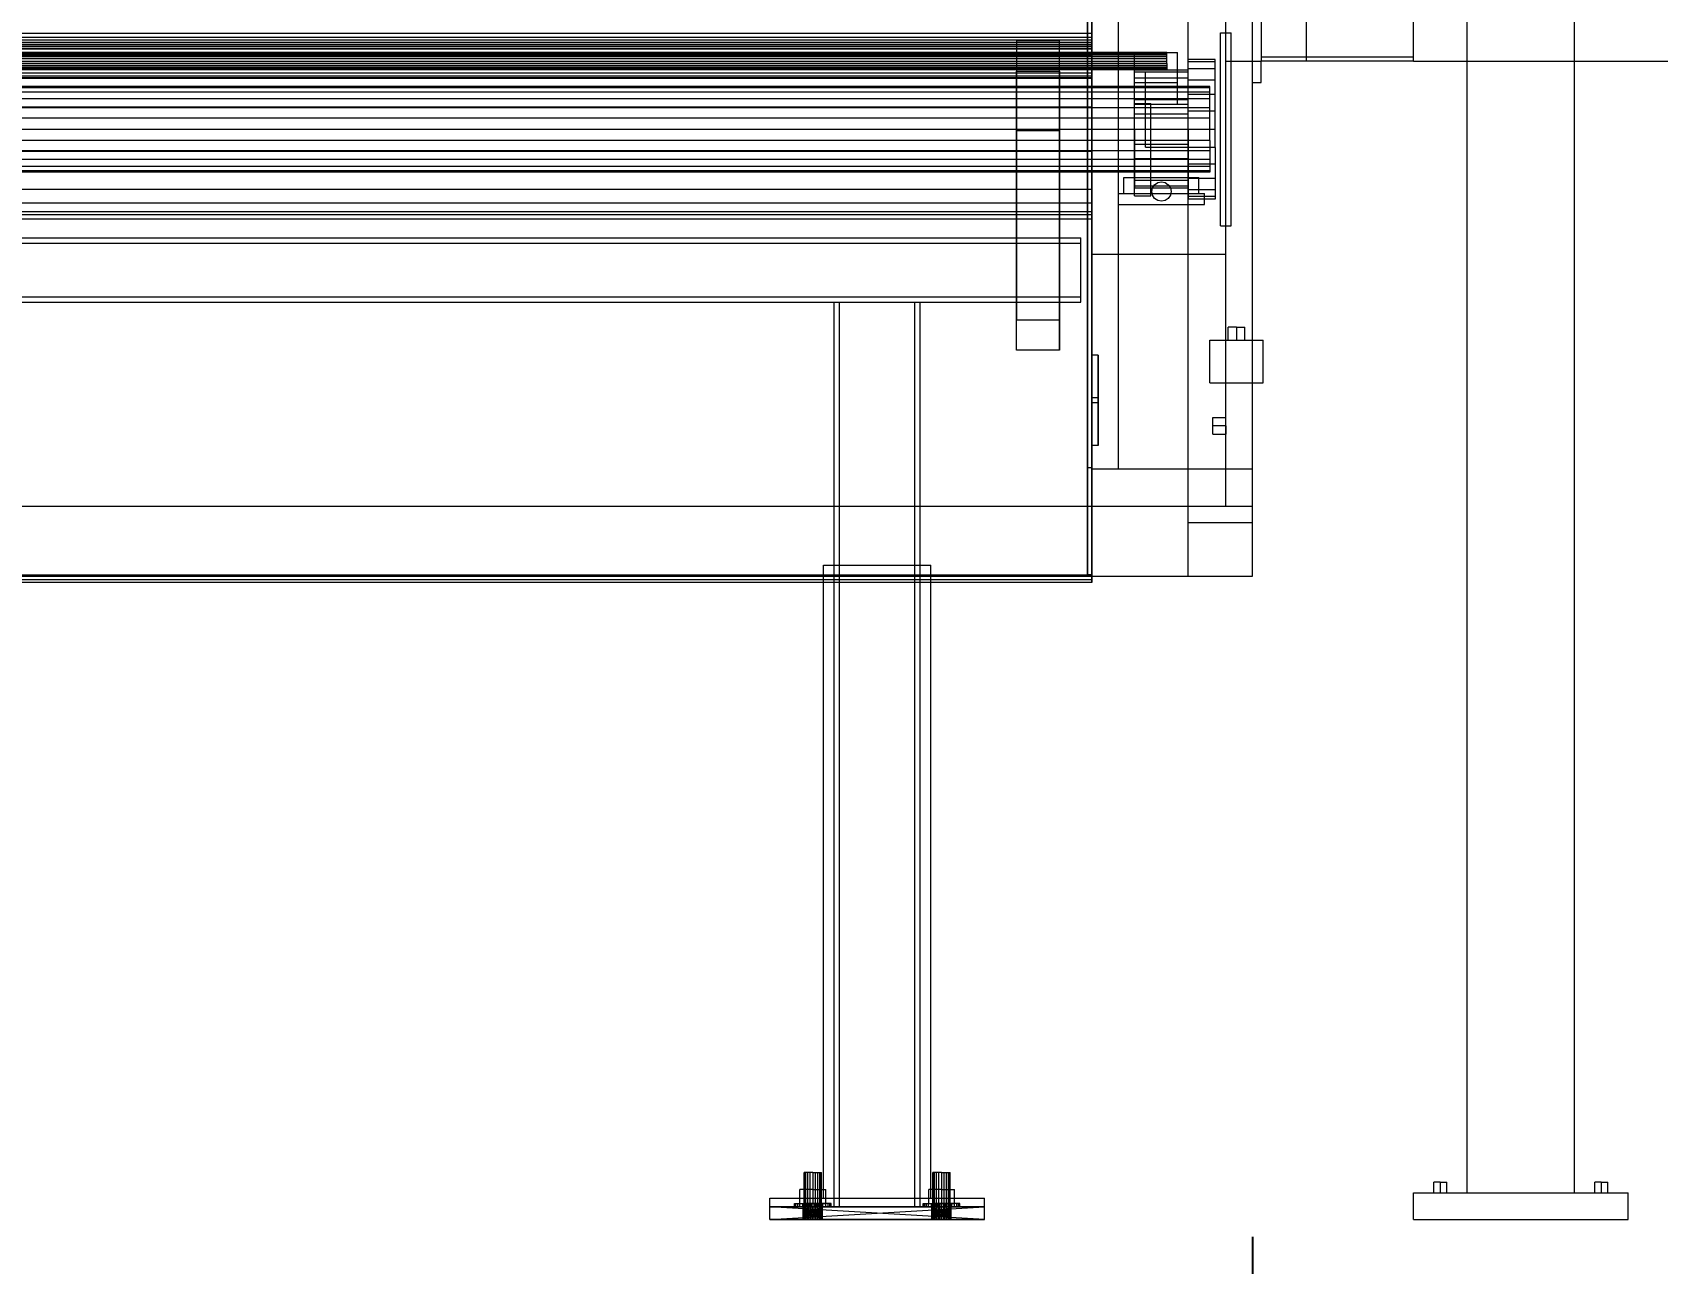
# Model space of a CAD drawing. Header units: millimetres. Extents: x -191664 to 191490, y -197311 to 10263.
# Drawn here: x 2762 to 4278, y -141591 to -140443 of the extents above; entities that cross this region are included whole.
import ezdxf

# ---------------------------------------------------------------- set-up
doc = ezdxf.new("R2010")
doc.units = ezdxf.units.MM
for name, color, linetype, lineweight in [('COTAS_O', 1, 'Continuous', 0), ('DET_secador_frontal', 7, 'Continuous', 0), ('R15_COTAS_TRANSPORTE_P', 1, 'Continuous', 0)]:
    doc.layers.add(name, color=color, linetype=linetype, lineweight=lineweight)
doc.dimstyles.new('PLANTA_20', dxfattribs={"dimtxt": 50, "dimasz": 30, "dimexe": 30, "dimexo": 16, "dimgap": 20, "dimtad": 1, "dimtih": 1, "dimtoh": 1, "dimdec": 1, "dimzin": 0, "dimdsep": 46, "dimcen": 0.09, "dimadec": 0, "dimazin": 0, "dimtfac": 1, "dimtdec": 4, "dimtofl": 0, "dimtmove": 0, "dimatfit": 3, "dimfxl": 1, "dimtolj": 1, "dimtzin": 0, "dimarcsym": 0})

# ---------------------------------------------------------------- blocks, each defined once
blk = doc.blocks.new('*D95')
at = {"layer": 'COTAS_O', "color": 0, "lineweight": -2, "transparency": 16777216}
for p, q in [((1100, -141566), (1100, -142080)), ((3900, -141566), (3900, -142080)), ((1130, -142050), (3870, -142050))]:
    blk.add_line(p, q, dxfattribs=at)
at = {"layer": 'COTAS_O', "color": 0, "transparency": 16777216}
for points in [[(1130, -142045), (1130, -142055), (1100, -142050)], [(3870, -142045), (3870, -142055), (3900, -142050)]]:
    blk.add_solid(points, dxfattribs=at)
at = {"layer": 'Defpoints', "color": 0, "transparency": 16777216}
for p in [(1100, -141550), (3900, -141550), (3900, -142050)]:
    blk.add_point(p, dxfattribs=at)
blk = doc.blocks.new('*D133')
at = {"layer": 'Defpoints', "color": 0, "transparency": 16777216}
for p in [(439.7, -194148), (217.9, -194406.1), (-500, -194490), (-500, -194490), (500, -194490)]:
    blk.add_point(p, dxfattribs=at)
at = {"layer": 'R15_COTAS_TRANSPORTE_P', "color": 0, "lineweight": -2, "transparency": 16777216}
blk.add_arc((-500, -194490), 722.8, 2.3783, 17.6217, dxfattribs=at)
at = {"layer": 'R15_COTAS_TRANSPORTE_P', "color": 0, "transparency": 16777216}
for points in [[(184.1, -194272.8), (193.6, -194269.6), (179.2, -194242.8)], [(227.1, -194459.9), (217.2, -194460.1), (222.8, -194490)]]:
    blk.add_solid(points, dxfattribs=at)

msp = doc.modelspace()

# ---------------------------------------------------------------- linework, layer by layer
at = {"layer": 'DET_secador_frontal', "color": 253, "true_color": 0xa6b3ba}
for p, q in [((4100, -141525), (4100, -138560)), ((4200, -141525), (4200, -138560)), ((3900, -140470), (3900, -140200)), ((3900, -140470), (3908, -140470)), ((3900, -140490), (3900, -140470)), ((3908, -140490), (3908, -140470)), ((3900, -140490), (3908, -140490)), ((4050, -141525), (4250, -141525)), ((4050, -141550), (4050, -141525)), ((4100, -141525), (4200, -141525)), ((4250, -141550), (4250, -141525)), ((4050, -141550), (4250, -141550))]:
    msp.add_line(p, q, dxfattribs=at)
at = {"layer": 'DET_secador_frontal', "color": 254, "true_color": 0xd8e0dc}
for p, q in [((3875, -140885), (3875, -138615)), ((3900, -140885), (3900, -138615)), ((3875, -140885), (3900, -140885))]:
    msp.add_line(p, q, dxfattribs=at)
at = {"layer": 'DET_secador_frontal', "color": 251, "true_color": 0x536a64}
for p, q in [((3840, -140900), (3840, -138650)), ((3900, -140900), (3900, -138650)), ((3840, -140850), (3900, -140850)), ((3840, -140950), (3840, -140850)), ((3900, -140950), (3900, -140850)), ((3840, -140900), (3900, -140900)), ((3500, -140940), (3600, -140940)), ((3500, -141530), (3500, -140940)), ((3600, -141530), (3600, -140940)), ((3840, -140950), (3900, -140950)), ((3500, -141530), (3600, -141530))]:
    msp.add_line(p, q, dxfattribs=at)
at = {"layer": 'DET_secador_frontal', "color": 252, "true_color": 0x798e91}
for p, q in [((4050, -140470), (4050, -139870)), ((4050, -140470), (4750, -140470)), ((3450, -141530), (3650, -141530)), ((3450, -141550), (3450, -141530)), ((3650, -141550), (3650, -141530)), ((3450, -141550), (3650, -141550))]:
    msp.add_line(p, q, dxfattribs=at)
at = {"layer": 'DET_secador_frontal', "color": 253, "true_color": 0x8d9da5}
for p, q in [((3908, -140200), (3908, -140470)), ((3950, -140200), (3950, -140470)), ((3746, -140849), (3746, -140344)), ((3746, -140344), (3746, -140444)), ((3750, -140344), (3750, -140849)), ((3750, -140444), (3750, -140344)), ((3746, -140444), (3746, -140949)), ((3746, -140444), (3750, -140444)), ((3750, -140452.49), (1250, -140452.49)), ((1250, -140458.14), (3750, -140458.14)), ((3750, -140953.24), (3750, -140452.49)), ((3750, -140458.14), (3750, -140452.49)), ((3750, -140458.14), (3750, -140956.07)), ((3908, -140466), (3950, -140466)), ((3908, -140466), (3908, -140470)), ((3950, -140470), (3908, -140470)), ((3950, -140466), (4050, -140466)), ((3950, -140466), (3950, -140470)), ((4050, -140470), (3950, -140470)), ((4050, -140470), (4050, -140466)), ((3750, -140784), (3750, -140744)), ((3750, -140744), (3750, -140788.14)), ((3756, -140744), (3750, -140744)), ((3756, -140744), (3756, -140784)), ((3756, -140788.14), (3756, -140744)), ((3750, -140828.14), (3750, -140784)), ((3756, -140784), (3750, -140784)), ((3750, -140788.14), (3750, -140828.14)), ((3750, -140788.14), (3756, -140788.14)), ((3756, -140784), (3756, -140828.14)), ((3756, -140828.14), (3756, -140788.14)), ((3756, -140828.14), (3750, -140828.14)), ((3746, -140949), (3746, -140849)), ((3750, -140849), (3746, -140849)), ((3750, -140849), (3750, -140949)), ((1250, -140953.24), (3750, -140953.24)), ((3750, -140956.07), (1250, -140956.07)), ((3750, -140949), (3746, -140949)), ((3750, -140956.07), (3750, -140953.24))]:
    msp.add_line(p, q, dxfattribs=at)
at = {"layer": 'DET_secador_frontal', "color": 252, "true_color": 0x7d929c}
for p, q in [((3750, -140850), (3750, -140375)), ((3775, -140850), (3775, -140375)), ((3750, -140850), (3775, -140850))]:
    msp.add_line(p, q, dxfattribs=at)
at = {"layer": 'DET_secador_frontal', "color": 253, "true_color": 0xa8b3b5}
for p, q in [((1250, -140444), (3750, -140444)), ((3750, -140444), (3750, -140448)), ((3750, -140448), (1250, -140448))]:
    msp.add_line(p, q, dxfattribs=at)
at = {"layer": 'DET_secador_frontal', "color": 9, "true_color": 0xc6ccbd}
for p, q in [((3750, -140949), (3750, -140444)), ((3750, -140452.49), (3750, -140444)), ((1250, -140949), (3750, -140949)), ((3750, -140953.24), (3750, -140949))]:
    msp.add_line(p, q, dxfattribs=at)
at = {"layer": 'DET_secador_frontal', "color": 33, "true_color": 0xb7a252}
for p, q in [((3870, -140443.5), (3880, -140443.5)), ((3870, -140623.5), (3870, -140443.5)), ((3880, -140623.5), (3880, -140443.5)), ((3870, -140623.5), (3880, -140623.5))]:
    msp.add_line(p, q, dxfattribs=at)
at = {"layer": 'DET_secador_frontal', "color": 8, "true_color": 0x727f77}
for p, q in [((1250, -140450), (3750, -140450)), ((1250, -140454), (3750, -140454)), ((3750, -140454), (3750, -140450))]:
    msp.add_line(p, q, dxfattribs=at)
at = {"layer": 'DET_secador_frontal', "color": 253, "true_color": 0xa4b0b5}
for p, q in [((3750, -140454.55), (1250, -140454.55)), ((3750, -140456.14), (1250, -140456.14)), ((3750, -140456.71), (1250, -140456.71)), ((3750, -140458.69), (1250, -140458.69)), ((3750, -140456.71), (3750, -140454)), ((3750, -140454.55), (3750, -140454)), ((3750, -140456.14), (3750, -140454.55)), ((3750, -140458.69), (3750, -140456.14)), ((3750, -140464.65), (3750, -140456.71)), ((3750, -140462), (3750, -140458.69)), ((3820, -140462), (1180, -140462)), ((3820, -140462.27), (1180, -140462.27)), ((3820, -140463.07), (1180, -140463.07)), ((3820, -140464.34), (1180, -140464.34)), ((3820, -140466), (1180, -140466)), ((3820, -140467.93), (1180, -140467.93)), ((1180, -140470), (3820, -140470)), ((3820, -140472.07), (1180, -140472.07)), ((3820, -140474), (1180, -140474)), ((3750, -140462), (1250, -140462)), ((3750, -140464.65), (1250, -140464.65)), ((3750, -140465.86), (1250, -140465.86)), ((1250, -140470), (3750, -140470)), ((3750, -140474.14), (1250, -140474.14)), ((3750, -140465.86), (3750, -140462)), ((3750, -140477.29), (3750, -140464.65)), ((3750, -140470), (3750, -140465.86)), ((3750, -140474.14), (3750, -140470)), ((3750, -140474.14), (3750, -140478)), ((3820, -140462.27), (3820, -140462)), ((3820, -140463.07), (3820, -140462.27)), ((3820, -140464.34), (3820, -140463.07)), ((3820, -140466), (3820, -140464.34)), ((3820, -140467.93), (3820, -140466)), ((3820, -140470), (3820, -140467.93)), ((3820, -140472.07), (3820, -140470)), ((3820, -140472.07), (3820, -140474)), ((3820, -140474), (3820, -140475.66)), ((3820, -140475.66), (1180, -140475.66)), ((3820, -140476.93), (1180, -140476.93)), ((3820, -140477.73), (1180, -140477.73)), ((3820, -140478), (1180, -140478)), ((3750, -140477.29), (1250, -140477.29)), ((3750, -140478), (1250, -140478)), ((3750, -140481.31), (1250, -140481.31)), ((3750, -140483.86), (1250, -140483.86)), ((3750, -140485.45), (1250, -140485.45)), ((3750, -140486), (1250, -140486)), ((3750, -140493.75), (3750, -140477.29)), ((3750, -140478), (3750, -140481.31)), ((3750, -140481.31), (3750, -140483.86)), ((3750, -140483.86), (3750, -140485.45)), ((3750, -140485.45), (3750, -140486)), ((3790, -140480.37), (3790, -140478.5)), ((3840, -140478.5), (3790, -140478.5)), ((3790, -140485.87), (3790, -140480.37)), ((3840, -140480.37), (3790, -140480.37)), ((3790, -140494.61), (3790, -140485.87)), ((3840, -140485.87), (3790, -140485.87)), ((3820, -140475.66), (3820, -140476.93)), ((3820, -140476.93), (3820, -140477.73)), ((3820, -140477.73), (3820, -140478)), ((3840, -140480.37), (3840, -140478.5)), ((3840, -140485.87), (3840, -140480.37)), ((3840, -140494.61), (3840, -140485.87)), ((3860, -140493.5), (1140, -140493.5)), ((3860, -140494.86), (1140, -140494.86)), ((3860, -140498.86), (1140, -140498.86)), ((3860, -140505.22), (1140, -140505.22)), ((3750, -140493.75), (1250, -140493.75)), ((3750, -140512.92), (3750, -140493.75)), ((3790, -140506), (3790, -140494.61)), ((3840, -140494.61), (3790, -140494.61)), ((3840, -140506), (3840, -140494.61)), ((3860, -140494.86), (3860, -140493.5)), ((3860, -140498.86), (3860, -140494.86)), ((3860, -140505.22), (3860, -140498.86)), ((3860, -140513.5), (3860, -140505.22)), ((3860, -140513.5), (1140, -140513.5)), ((3750, -140512.92), (1250, -140512.92)), ((3750, -140533.5), (3750, -140512.92)), ((3790, -140519.26), (3790, -140506)), ((3840, -140506), (3790, -140506)), ((3790, -140533.5), (3790, -140519.26)), ((3840, -140519.26), (3790, -140519.26)), ((3840, -140519.26), (3840, -140506)), ((3840, -140533.5), (3840, -140519.26)), ((3860, -140523.15), (3860, -140513.5)), ((3860, -140523.15), (1140, -140523.15)), ((1140, -140533.5), (3860, -140533.5)), ((1250, -140533.5), (3750, -140533.5)), ((3750, -140554.08), (3750, -140533.5)), ((3790, -140533.5), (3790, -140547.74)), ((3790, -140533.5), (3840, -140533.5)), ((3840, -140547.74), (3840, -140533.5)), ((3860, -140533.5), (3860, -140523.15)), ((3860, -140543.85), (3860, -140533.5)), ((3860, -140543.85), (1140, -140543.85)), ((3790, -140547.74), (3790, -140561)), ((3840, -140547.74), (3790, -140547.74)), ((3840, -140547.74), (3840, -140561)), ((3860, -140543.85), (3860, -140553.5)), ((3860, -140553.5), (1140, -140553.5)), ((3860, -140561.78), (1140, -140561.78)), ((3750, -140554.08), (1250, -140554.08)), ((3750, -140554.08), (3750, -140573.25)), ((3790, -140561), (3790, -140572.39)), ((3840, -140561), (3790, -140561)), ((3840, -140561), (3840, -140572.39)), ((3860, -140553.5), (3860, -140561.78)), ((3860, -140561.78), (3860, -140568.14)), ((3860, -140568.14), (1140, -140568.14)), ((3860, -140572.14), (1140, -140572.14)), ((3860, -140573.5), (1140, -140573.5)), ((3750, -140573.25), (1250, -140573.25)), ((3750, -140573.25), (3750, -140589.71)), ((3790, -140572.39), (3790, -140581.13)), ((3840, -140572.39), (3790, -140572.39)), ((3790, -140581.13), (3790, -140586.63)), ((3840, -140581.13), (3790, -140581.13)), ((3840, -140572.39), (3840, -140581.13)), ((3840, -140581.13), (3840, -140586.63)), ((3860, -140568.14), (3860, -140572.14)), ((3860, -140572.14), (3860, -140573.5)), ((3750, -140589.71), (1250, -140589.71)), ((3750, -140589.71), (3750, -140602.35)), ((3790, -140586.63), (3790, -140588.5)), ((3840, -140586.63), (3790, -140586.63)), ((3840, -140588.5), (3790, -140588.5)), ((3840, -140586.63), (3840, -140588.5)), ((3750, -140602.35), (1250, -140602.35)), ((3750, -140610.29), (1250, -140610.29)), ((3750, -140602.35), (3750, -140610.29)), ((3750, -140610.29), (3750, -140613))]:
    msp.add_line(p, q, dxfattribs=at)
at = {"layer": 'DET_secador_frontal', "color": 147, "true_color": 0x536c78}
for p, q in [((3680, -140451.07), (3680, -140711.07)), ((3720, -140451.07), (3680, -140451.07)), ((3680, -140451.07), (3680, -140479.36)), ((3720, -140711.07), (3720, -140451.07)), ((3720, -140479.36), (3720, -140451.07)), ((3680, -140739.36), (3680, -140479.36)), ((3680, -140479.36), (3720, -140479.36)), ((3720, -140479.36), (3720, -140739.36)), ((1260, -140634.71), (3740, -140634.71)), ((1260, -140639.71), (3740, -140639.71)), ((3740, -140639.71), (3740, -140634.71)), ((3740, -140689.71), (3740, -140639.71)), ((1260, -140689.71), (3740, -140689.71)), ((1260, -140694.71), (3740, -140694.71)), ((3510, -140694.71), (3515, -140694.71)), ((3510, -141538), (3510, -140694.71)), ((3515, -141538), (3515, -140694.71)), ((3515, -140694.71), (3585, -140694.71)), ((3585, -140694.71), (3590, -140694.71)), ((3585, -141538), (3585, -140694.71)), ((3590, -141538), (3590, -140694.71)), ((3740, -140694.71), (3740, -140689.71)), ((3680, -140711.07), (3720, -140711.07)), ((3680, -140739.36), (3680, -140711.07)), ((3720, -140739.36), (3720, -140711.07)), ((3720, -140739.36), (3680, -140739.36)), ((3510, -141538), (3515, -141538)), ((3515, -141538), (3585, -141538)), ((3585, -141538), (3590, -141538))]:
    msp.add_line(p, q, dxfattribs=at)
at = {"layer": 'DET_secador_frontal', "color": 8, "true_color": 0x617680}
for p, q in [((3790, -140462), (3830, -140462)), ((3790, -140490), (3790, -140462)), ((3830, -140490), (3830, -140462)), ((3790, -140490), (3830, -140490)), ((3790, -140510), (3790, -140490)), ((3800, -140480), (3840, -140480)), ((3800, -140510), (3800, -140480)), ((3830, -140510), (3830, -140490)), ((3840, -140510), (3840, -140480)), ((3790, -140509.5), (3805, -140509.5)), ((3790, -140595.5), (3790, -140509.5)), ((3790, -140510), (3830, -140510)), ((3800, -140510), (3840, -140510)), ((3800, -140550), (3800, -140510)), ((3805, -140595.5), (3805, -140509.5)), ((3840, -140550), (3840, -140510)), ((3800, -140550), (3840, -140550)), ((3780, -140578.5), (3850, -140578.5)), ((3780, -140593.5), (3780, -140578.5)), ((3850, -140593.5), (3850, -140578.5)), ((3775, -140593.5), (3855, -140593.5)), ((3775, -140603.5), (3775, -140593.5)), ((3780, -140593.5), (3850, -140593.5)), ((3790, -140595.5), (3805, -140595.5)), ((3855, -140603.5), (3855, -140593.5)), ((3775, -140603.5), (3855, -140603.5))]:
    msp.add_line(p, q, dxfattribs=at)
at = {"layer": 'DET_secador_frontal', "color": 55, "true_color": 0xb2a258}
for p, q in [((3840, -140470.71), (3840, -140468.5)), ((3865, -140468.5), (3840, -140468.5)), ((3840, -140477.21), (3840, -140470.71)), ((3865, -140470.71), (3840, -140470.71)), ((3865, -140470.71), (3865, -140468.5)), ((3865, -140477.21), (3865, -140470.71)), ((3840, -140487.54), (3840, -140477.21)), ((3865, -140477.21), (3840, -140477.21)), ((3840, -140501), (3840, -140487.54)), ((3865, -140487.54), (3840, -140487.54)), ((3865, -140487.54), (3865, -140477.21)), ((3865, -140501), (3865, -140487.54)), ((3840, -140516.68), (3840, -140501)), ((3865, -140501), (3840, -140501)), ((3865, -140516.68), (3865, -140501)), ((3840, -140533.5), (3840, -140516.68)), ((3865, -140516.68), (3840, -140516.68)), ((3865, -140533.5), (3865, -140516.68)), ((3840, -140533.5), (3840, -140550.32)), ((3840, -140533.5), (3865, -140533.5)), ((3865, -140550.32), (3865, -140533.5)), ((3840, -140550.32), (3840, -140566)), ((3865, -140550.32), (3840, -140550.32)), ((3865, -140550.32), (3865, -140566)), ((3840, -140566), (3840, -140579.46)), ((3865, -140566), (3840, -140566)), ((3865, -140566), (3865, -140579.46)), ((3840, -140579.46), (3840, -140589.79)), ((3865, -140579.46), (3840, -140579.46)), ((3865, -140579.46), (3865, -140589.79)), ((3840, -140589.79), (3840, -140596.29)), ((3865, -140589.79), (3840, -140589.79)), ((3840, -140596.29), (3840, -140598.5)), ((3865, -140596.29), (3840, -140596.29)), ((3865, -140589.79), (3865, -140596.29)), ((3865, -140596.29), (3865, -140598.5)), ((3865, -140598.5), (3840, -140598.5))]:
    msp.add_line(p, q, dxfattribs=at)
at = {"layer": 'DET_secador_frontal', "color": 253, "true_color": 0x9fadb2}
for p, q in [((3875, -140470), (3900, -140470)), ((3875, -140885), (3875, -140470)), ((3900, -140885), (3900, -140470))]:
    msp.add_line(p, q, dxfattribs=at)
at = {"layer": 'DET_secador_frontal', "color": 8, "true_color": 0x6e8590}
for p, q in [((3680, -140634.71), (3680, -140534.71)), ((3680, -140534.71), (3720, -140534.71)), ((3720, -140634.71), (3720, -140534.71)), ((3680, -140634.71), (3720, -140634.71))]:
    msp.add_line(p, q, dxfattribs=at)
at = {"layer": 'DET_secador_frontal', "color": 9, "true_color": 0xb2bdc0}
for p, q in [((3806, -140591.5), (3806.69, -140588.06)), ((3806.69, -140594.94), (3806, -140591.5)), ((3806.69, -140588.06), (3808.64, -140585.14)), ((3808.64, -140597.86), (3806.69, -140594.94)), ((3808.64, -140585.14), (3811.56, -140583.19)), ((3811.56, -140583.19), (3815, -140582.5)), ((3815, -140582.5), (3818.44, -140583.19)), ((3818.44, -140583.19), (3821.36, -140585.14)), ((3821.36, -140585.14), (3823.31, -140588.06)), ((3823.31, -140594.94), (3821.36, -140597.86)), ((3823.31, -140588.06), (3824, -140591.5)), ((3824, -140591.5), (3823.31, -140594.94)), ((3811.56, -140599.81), (3808.64, -140597.86)), ((3815, -140600.5), (3811.56, -140599.81)), ((3818.44, -140599.81), (3815, -140600.5)), ((3821.36, -140597.86), (3818.44, -140599.81))]:
    msp.add_line(p, q, dxfattribs=at)
at = {"layer": 'DET_secador_frontal', "color": 251, "true_color": 0x66766c}
for p, q in [((1250, -140613), (3750, -140613)), ((1250, -140617), (3750, -140617)), ((3750, -140617), (3750, -140613))]:
    msp.add_line(p, q, dxfattribs=at)
at = {"layer": 'DET_secador_frontal', "color": 9, "true_color": 0xb8c6c1}
for p, q in [((3750, -140650), (3875, -140650)), ((3750, -140850), (3750, -140650)), ((3875, -140850), (3875, -140650)), ((3750, -140850), (3875, -140850)), ((1100, -140885), (3900, -140885)), ((1125, -140885), (3875, -140885)), ((3900, -140950), (3900, -140885)), ((1100, -140950), (3900, -140950))]:
    msp.add_line(p, q, dxfattribs=at)
at = {"layer": 'DET_secador_frontal', "color": 142, "true_color": 0x159eb4}
for p, q in [((3860, -140730), (3910, -140730)), ((3860, -140770), (3860, -140730)), ((3910, -140770), (3910, -140730)), ((3860, -140770), (3910, -140770))]:
    msp.add_line(p, q, dxfattribs=at)
at = {"layer": 'DET_secador_frontal', "color": 43, "true_color": 0xe7bf45}
for p, q in [((3885, -140718), (3877.21, -140718)), ((3877.21, -140730), (3877.21, -140718)), ((3877.21, -140730), (3885, -140730)), ((3885, -140718), (3892.79, -140718)), ((3885, -140718), (3885, -140730)), ((3885, -140730), (3892.79, -140730)), ((3892.79, -140730), (3892.79, -140718)), ((3863, -140810), (3863, -140802.21)), ((3863, -140802.21), (3875, -140802.21)), ((3875, -140810), (3875, -140802.21)), ((3863, -140817.79), (3863, -140810)), ((3875, -140810), (3863, -140810)), ((3863, -140817.79), (3875, -140817.79)), ((3875, -140810), (3875, -140817.79))]:
    msp.add_line(p, q, dxfattribs=at)
at = {"layer": 'DET_secador_frontal', "color": 9, "true_color": 0xaeb9be}
for p, q in [((3482.39, -141506), (3482, -141506)), ((3482, -141550), (3482, -141506)), ((3483.53, -141506), (3482.39, -141506)), ((3482.39, -141550), (3482.39, -141506)), ((3485.3, -141506), (3483.53, -141506)), ((3483.53, -141550), (3483.53, -141506)), ((3487.53, -141506), (3485.3, -141506)), ((3485.3, -141550), (3485.3, -141506)), ((3490, -141506), (3487.53, -141506)), ((3487.53, -141550), (3487.53, -141506)), ((3490, -141506), (3492.47, -141506)), ((3490, -141506), (3490, -141550)), ((3492.47, -141506), (3494.7, -141506)), ((3492.47, -141550), (3492.47, -141506)), ((3494.7, -141506), (3496.47, -141506)), ((3494.7, -141550), (3494.7, -141506)), ((3496.47, -141506), (3497.61, -141506)), ((3496.47, -141550), (3496.47, -141506)), ((3497.61, -141506), (3498, -141506)), ((3497.61, -141550), (3497.61, -141506)), ((3498, -141550), (3498, -141506)), ((3602.39, -141506), (3602, -141506)), ((3602, -141550), (3602, -141506)), ((3603.53, -141506), (3602.39, -141506)), ((3602.39, -141550), (3602.39, -141506)), ((3605.3, -141506), (3603.53, -141506)), ((3603.53, -141550), (3603.53, -141506)), ((3607.53, -141506), (3605.3, -141506)), ((3605.3, -141550), (3605.3, -141506)), ((3610, -141506), (3607.53, -141506)), ((3607.53, -141550), (3607.53, -141506)), ((3610, -141506), (3612.47, -141506)), ((3610, -141506), (3610, -141550)), ((3612.47, -141506), (3614.7, -141506)), ((3612.47, -141550), (3612.47, -141506)), ((3614.7, -141506), (3616.47, -141506)), ((3614.7, -141550), (3614.7, -141506)), ((3616.47, -141506), (3617.61, -141506)), ((3616.47, -141550), (3616.47, -141506)), ((3617.61, -141506), (3618, -141506)), ((3617.61, -141550), (3617.61, -141506)), ((3618, -141550), (3618, -141506)), ((3482.39, -141550), (3482, -141550)), ((3483.53, -141550), (3482.39, -141550)), ((3485.3, -141550), (3483.53, -141550)), ((3487.53, -141550), (3485.3, -141550)), ((3487.53, -141550), (3490, -141550)), ((3490, -141550), (3492.47, -141550)), ((3492.47, -141550), (3494.7, -141550)), ((3494.7, -141550), (3496.47, -141550)), ((3496.47, -141550), (3497.61, -141550)), ((3497.61, -141550), (3498, -141550)), ((3602.39, -141550), (3602, -141550)), ((3603.53, -141550), (3602.39, -141550)), ((3605.3, -141550), (3603.53, -141550)), ((3607.53, -141550), (3605.3, -141550)), ((3607.53, -141550), (3610, -141550)), ((3610, -141550), (3612.47, -141550)), ((3612.47, -141550), (3614.7, -141550)), ((3614.7, -141550), (3616.47, -141550)), ((3616.47, -141550), (3617.61, -141550)), ((3617.61, -141550), (3618, -141550))]:
    msp.add_line(p, q, dxfattribs=at)
at = {"layer": 'DET_secador_frontal', "color": 9, "true_color": 0xb9c3c7}
for p, q in [((4075, -141515), (4068.94, -141515)), ((4068.94, -141525), (4068.94, -141515)), ((4075, -141515), (4081.06, -141515)), ((4075, -141515), (4075, -141525)), ((4081.06, -141525), (4081.06, -141515)), ((4225, -141515), (4218.94, -141515)), ((4218.94, -141525), (4218.94, -141515)), ((4225, -141515), (4231.06, -141515)), ((4225, -141515), (4225, -141525)), ((4231.06, -141525), (4231.06, -141515)), ((4068.94, -141525), (4075, -141525)), ((4075, -141525), (4081.06, -141525)), ((4218.94, -141525), (4225, -141525)), ((4225, -141525), (4231.06, -141525))]:
    msp.add_line(p, q, dxfattribs=at)
at = {"layer": 'DET_secador_frontal', "color": 9, "true_color": 0xb6c0c4}
for p, q in [((3473, -141538), (3473, -141535)), ((3473, -141535), (3473.33, -141535)), ((3473, -141535), (3481.5, -141535)), ((3473.33, -141538), (3473.33, -141535)), ((3473.33, -141535), (3474.29, -141535)), ((3473.33, -141535), (3481.66, -141535)), ((3474.29, -141538), (3474.29, -141535)), ((3474.29, -141535), (3475.87, -141535)), ((3474.29, -141535), (3482.15, -141535)), ((3475.87, -141538), (3475.87, -141535)), ((3475.87, -141535), (3477.98, -141535)), ((3475.87, -141535), (3482.93, -141535)), ((3477.98, -141538), (3477.98, -141535)), ((3477.98, -141535), (3480.56, -141535)), ((3477.98, -141535), (3483.99, -141535)), ((3490, -141522), (3478.01, -141522)), ((3478.01, -141535), (3478.01, -141522)), ((3478.01, -141535), (3490, -141535)), ((3480.56, -141538), (3480.56, -141535)), ((3480.56, -141535), (3483.49, -141535)), ((3480.56, -141535), (3485.28, -141535)), ((3481.66, -141535), (3481.5, -141535)), ((3481.5, -141535), (3481.5, -141538)), ((3482.15, -141535), (3481.66, -141535)), ((3481.66, -141535), (3481.66, -141538)), ((3482.93, -141535), (3482.15, -141535)), ((3482.15, -141535), (3482.15, -141538)), ((3483.99, -141535), (3482.93, -141535)), ((3482.93, -141535), (3482.93, -141538)), ((3483.49, -141538), (3483.49, -141535)), ((3483.49, -141535), (3486.68, -141535)), ((3483.49, -141535), (3486.75, -141535)), ((3485.28, -141535), (3483.99, -141535)), ((3483.99, -141535), (3483.99, -141538)), ((3486.75, -141535), (3485.28, -141535)), ((3485.28, -141535), (3485.28, -141538)), ((3486.68, -141538), (3486.68, -141535)), ((3486.68, -141535), (3490, -141535)), ((3486.68, -141535), (3488.34, -141535)), ((3488.34, -141535), (3486.75, -141535)), ((3486.75, -141535), (3486.75, -141538)), ((3490, -141535), (3488.34, -141535)), ((3488.34, -141535), (3488.34, -141538)), ((3490, -141522), (3501.99, -141522)), ((3490, -141522), (3490, -141535)), ((3493.32, -141535), (3490, -141535)), ((3490, -141535), (3490, -141538)), ((3490, -141535), (3491.66, -141535)), ((3490, -141535), (3501.99, -141535)), ((3491.66, -141535), (3491.66, -141538)), ((3493.32, -141535), (3491.66, -141535)), ((3491.66, -141535), (3493.25, -141535)), ((3493.25, -141535), (3493.25, -141538)), ((3496.51, -141535), (3493.25, -141535)), ((3493.25, -141535), (3494.72, -141535)), ((3493.32, -141538), (3493.32, -141535)), ((3496.51, -141535), (3493.32, -141535)), ((3494.72, -141535), (3494.72, -141538)), ((3499.44, -141535), (3494.72, -141535)), ((3494.72, -141535), (3496.01, -141535)), ((3496.01, -141535), (3496.01, -141538)), ((3502.02, -141535), (3496.01, -141535)), ((3496.01, -141535), (3497.07, -141535)), ((3496.51, -141538), (3496.51, -141535)), ((3499.44, -141535), (3496.51, -141535)), ((3497.07, -141535), (3497.07, -141538)), ((3504.13, -141535), (3497.07, -141535)), ((3497.07, -141535), (3497.85, -141535)), ((3497.85, -141535), (3497.85, -141538)), ((3505.71, -141535), (3497.85, -141535)), ((3497.85, -141535), (3498.34, -141535)), ((3498.34, -141535), (3498.34, -141538)), ((3506.67, -141535), (3498.34, -141535)), ((3498.34, -141535), (3498.5, -141535)), ((3498.5, -141535), (3498.5, -141538)), ((3507, -141535), (3498.5, -141535)), ((3499.44, -141538), (3499.44, -141535)), ((3502.02, -141535), (3499.44, -141535)), ((3501.99, -141535), (3501.99, -141522)), ((3502.02, -141538), (3502.02, -141535)), ((3504.13, -141535), (3502.02, -141535)), ((3504.13, -141538), (3504.13, -141535)), ((3505.71, -141535), (3504.13, -141535)), ((3505.71, -141538), (3505.71, -141535)), ((3506.67, -141535), (3505.71, -141535)), ((3506.67, -141538), (3506.67, -141535)), ((3507, -141535), (3506.67, -141535)), ((3507, -141538), (3507, -141535)), ((3593, -141538), (3593, -141535)), ((3593, -141535), (3593.33, -141535)), ((3593, -141535), (3601.5, -141535)), ((3593.33, -141538), (3593.33, -141535)), ((3593.33, -141535), (3594.29, -141535)), ((3593.33, -141535), (3601.66, -141535)), ((3594.29, -141538), (3594.29, -141535)), ((3594.29, -141535), (3595.87, -141535)), ((3594.29, -141535), (3602.15, -141535)), ((3595.87, -141538), (3595.87, -141535)), ((3595.87, -141535), (3597.98, -141535)), ((3595.87, -141535), (3602.93, -141535)), ((3597.98, -141538), (3597.98, -141535)), ((3597.98, -141535), (3600.56, -141535)), ((3597.98, -141535), (3603.99, -141535)), ((3610, -141522), (3598.01, -141522)), ((3598.01, -141535), (3598.01, -141522)), ((3598.01, -141535), (3610, -141535)), ((3600.56, -141538), (3600.56, -141535)), ((3600.56, -141535), (3603.49, -141535)), ((3600.56, -141535), (3605.28, -141535)), ((3601.66, -141535), (3601.5, -141535)), ((3601.5, -141535), (3601.5, -141538)), ((3602.15, -141535), (3601.66, -141535)), ((3601.66, -141535), (3601.66, -141538)), ((3602.93, -141535), (3602.15, -141535)), ((3602.15, -141535), (3602.15, -141538)), ((3603.99, -141535), (3602.93, -141535)), ((3602.93, -141535), (3602.93, -141538)), ((3603.49, -141538), (3603.49, -141535)), ((3603.49, -141535), (3606.68, -141535)), ((3603.49, -141535), (3606.75, -141535)), ((3605.28, -141535), (3603.99, -141535)), ((3603.99, -141535), (3603.99, -141538)), ((3606.75, -141535), (3605.28, -141535)), ((3605.28, -141535), (3605.28, -141538)), ((3606.68, -141538), (3606.68, -141535)), ((3606.68, -141535), (3610, -141535)), ((3606.68, -141535), (3608.34, -141535)), ((3608.34, -141535), (3606.75, -141535)), ((3606.75, -141535), (3606.75, -141538)), ((3610, -141535), (3608.34, -141535)), ((3608.34, -141535), (3608.34, -141538)), ((3610, -141522), (3621.99, -141522)), ((3610, -141522), (3610, -141535)), ((3613.32, -141535), (3610, -141535)), ((3610, -141535), (3610, -141538)), ((3610, -141535), (3611.66, -141535)), ((3610, -141535), (3621.99, -141535)), ((3611.66, -141535), (3611.66, -141538)), ((3613.32, -141535), (3611.66, -141535)), ((3611.66, -141535), (3613.25, -141535)), ((3613.25, -141535), (3613.25, -141538)), ((3616.51, -141535), (3613.25, -141535)), ((3613.25, -141535), (3614.72, -141535)), ((3613.32, -141538), (3613.32, -141535)), ((3616.51, -141535), (3613.32, -141535)), ((3614.72, -141535), (3614.72, -141538)), ((3619.44, -141535), (3614.72, -141535)), ((3614.72, -141535), (3616.01, -141535)), ((3616.01, -141535), (3616.01, -141538)), ((3622.02, -141535), (3616.01, -141535)), ((3616.01, -141535), (3617.07, -141535)), ((3616.51, -141538), (3616.51, -141535)), ((3619.44, -141535), (3616.51, -141535)), ((3617.07, -141535), (3617.07, -141538)), ((3624.13, -141535), (3617.07, -141535)), ((3617.07, -141535), (3617.85, -141535)), ((3617.85, -141535), (3617.85, -141538)), ((3625.71, -141535), (3617.85, -141535)), ((3617.85, -141535), (3618.34, -141535)), ((3618.34, -141535), (3618.34, -141538)), ((3626.67, -141535), (3618.34, -141535)), ((3618.34, -141535), (3618.5, -141535)), ((3618.5, -141535), (3618.5, -141538)), ((3627, -141535), (3618.5, -141535)), ((3619.44, -141538), (3619.44, -141535)), ((3622.02, -141535), (3619.44, -141535)), ((3621.99, -141535), (3621.99, -141522)), ((3622.02, -141538), (3622.02, -141535)), ((3624.13, -141535), (3622.02, -141535)), ((3624.13, -141538), (3624.13, -141535)), ((3625.71, -141535), (3624.13, -141535)), ((3625.71, -141538), (3625.71, -141535)), ((3626.67, -141535), (3625.71, -141535)), ((3626.67, -141538), (3626.67, -141535)), ((3627, -141535), (3626.67, -141535)), ((3627, -141538), (3627, -141535)), ((3473.33, -141538), (3473, -141538)), ((3481.5, -141538), (3473, -141538)), ((3474.29, -141538), (3473.33, -141538)), ((3481.66, -141538), (3473.33, -141538)), ((3475.87, -141538), (3474.29, -141538)), ((3482.15, -141538), (3474.29, -141538)), ((3477.98, -141538), (3475.87, -141538)), ((3482.93, -141538), (3475.87, -141538)), ((3480.56, -141538), (3477.98, -141538)), ((3483.99, -141538), (3477.98, -141538)), ((3483.49, -141538), (3480.56, -141538)), ((3485.28, -141538), (3480.56, -141538)), ((3481.5, -141538), (3481.66, -141538)), ((3481.66, -141538), (3482.15, -141538)), ((3482.15, -141538), (3482.93, -141538)), ((3482.93, -141538), (3483.99, -141538)), ((3486.68, -141538), (3483.49, -141538)), ((3486.75, -141538), (3483.49, -141538)), ((3483.99, -141538), (3485.28, -141538)), ((3485.28, -141538), (3486.75, -141538)), ((3490, -141538), (3486.68, -141538)), ((3488.34, -141538), (3486.68, -141538)), ((3486.75, -141538), (3488.34, -141538)), ((3488.34, -141538), (3490, -141538)), ((3490, -141538), (3493.32, -141538)), ((3491.66, -141538), (3490, -141538)), ((3491.66, -141538), (3493.32, -141538)), ((3493.25, -141538), (3491.66, -141538)), ((3493.25, -141538), (3496.51, -141538)), ((3494.72, -141538), (3493.25, -141538)), ((3493.32, -141538), (3496.51, -141538)), ((3494.72, -141538), (3499.44, -141538)), ((3496.01, -141538), (3494.72, -141538)), ((3496.01, -141538), (3502.02, -141538)), ((3497.07, -141538), (3496.01, -141538)), ((3496.51, -141538), (3499.44, -141538)), ((3497.07, -141538), (3504.13, -141538)), ((3497.85, -141538), (3497.07, -141538)), ((3497.85, -141538), (3505.71, -141538)), ((3498.34, -141538), (3497.85, -141538)), ((3498.34, -141538), (3506.67, -141538)), ((3498.5, -141538), (3498.34, -141538)), ((3498.5, -141538), (3507, -141538)), ((3499.44, -141538), (3502.02, -141538)), ((3502.02, -141538), (3504.13, -141538)), ((3504.13, -141538), (3505.71, -141538)), ((3505.71, -141538), (3506.67, -141538)), ((3506.67, -141538), (3507, -141538)), ((3593.33, -141538), (3593, -141538)), ((3601.5, -141538), (3593, -141538)), ((3594.29, -141538), (3593.33, -141538)), ((3601.66, -141538), (3593.33, -141538)), ((3595.87, -141538), (3594.29, -141538)), ((3602.15, -141538), (3594.29, -141538)), ((3597.98, -141538), (3595.87, -141538)), ((3602.93, -141538), (3595.87, -141538)), ((3600.56, -141538), (3597.98, -141538)), ((3603.99, -141538), (3597.98, -141538)), ((3603.49, -141538), (3600.56, -141538)), ((3605.28, -141538), (3600.56, -141538)), ((3601.5, -141538), (3601.66, -141538)), ((3601.66, -141538), (3602.15, -141538)), ((3602.15, -141538), (3602.93, -141538)), ((3602.93, -141538), (3603.99, -141538)), ((3606.68, -141538), (3603.49, -141538)), ((3606.75, -141538), (3603.49, -141538)), ((3603.99, -141538), (3605.28, -141538)), ((3605.28, -141538), (3606.75, -141538)), ((3610, -141538), (3606.68, -141538)), ((3608.34, -141538), (3606.68, -141538)), ((3606.75, -141538), (3608.34, -141538)), ((3608.34, -141538), (3610, -141538)), ((3610, -141538), (3613.32, -141538)), ((3611.66, -141538), (3610, -141538)), ((3611.66, -141538), (3613.32, -141538)), ((3613.25, -141538), (3611.66, -141538)), ((3613.25, -141538), (3616.51, -141538)), ((3614.72, -141538), (3613.25, -141538)), ((3613.32, -141538), (3616.51, -141538)), ((3614.72, -141538), (3619.44, -141538)), ((3616.01, -141538), (3614.72, -141538)), ((3616.01, -141538), (3622.02, -141538)), ((3617.07, -141538), (3616.01, -141538)), ((3616.51, -141538), (3619.44, -141538)), ((3617.07, -141538), (3624.13, -141538)), ((3617.85, -141538), (3617.07, -141538)), ((3617.85, -141538), (3625.71, -141538)), ((3618.34, -141538), (3617.85, -141538)), ((3618.34, -141538), (3626.67, -141538)), ((3618.5, -141538), (3618.34, -141538)), ((3618.5, -141538), (3627, -141538)), ((3619.44, -141538), (3622.02, -141538)), ((3622.02, -141538), (3624.13, -141538)), ((3624.13, -141538), (3625.71, -141538)), ((3625.71, -141538), (3626.67, -141538)), ((3626.67, -141538), (3627, -141538))]:
    msp.add_line(p, q, dxfattribs=at)
at = {"layer": 'DET_secador_frontal', "color": 252, "true_color": 0x788c96}
for p, q in [((3610, -141538), (3450, -141538)), ((3450, -141538), (3607.67, -141538)), ((3450, -141538), (3490, -141538)), ((3492.33, -141538), (3450, -141538)), ((3450, -141538), (3487.67, -141538)), ((3650, -141538), (3450, -141538)), ((3450, -141538), (3605.5, -141538)), ((3494.5, -141538), (3450, -141538)), ((3450, -141538), (3485.5, -141538)), ((3450, -141538), (3603.64, -141538)), ((3450, -141538), (3483.64, -141538)), ((3450, -141538), (3602.21, -141538)), ((3450, -141538), (3482.21, -141538)), ((3450, -141538), (3601.31, -141538)), ((3450, -141538), (3481.31, -141538)), ((3450, -141538), (3601, -141538)), ((3450, -141538), (3481, -141538)), ((3612.33, -141538), (3450, -141538)), ((3450, -141550), (3450, -141538)), ((3650, -141550), (3450, -141538)), ((3450, -141550), (3650, -141538)), ((3450, -141550), (3610, -141550)), ((3607.67, -141550), (3450, -141550)), ((3490, -141550), (3450, -141550)), ((3450, -141550), (3492.33, -141550)), ((3487.67, -141550), (3450, -141550)), ((3605.5, -141550), (3450, -141550)), ((3450, -141550), (3494.5, -141550)), ((3485.5, -141550), (3450, -141550)), ((3603.64, -141550), (3450, -141550)), ((3483.64, -141550), (3450, -141550)), ((3602.21, -141550), (3450, -141550)), ((3482.21, -141550), (3450, -141550)), ((3601.31, -141550), (3450, -141550)), ((3481.31, -141550), (3450, -141550)), ((3601, -141550), (3450, -141550)), ((3481, -141550), (3450, -141550)), ((3450, -141550), (3612.33, -141550)), ((3481, -141538), (3481.31, -141538)), ((3490, -141538), (3481, -141538)), ((3487.67, -141538), (3481, -141538)), ((3485.5, -141538), (3481, -141538)), ((3483.64, -141538), (3481, -141538)), ((3482.21, -141538), (3481, -141538)), ((3481, -141550), (3481.31, -141538)), ((3481, -141550), (3481, -141538)), ((3481.31, -141550), (3481, -141538)), ((3481.31, -141550), (3481, -141550)), ((3481, -141550), (3490, -141550)), ((3481, -141550), (3487.67, -141550)), ((3481, -141550), (3485.5, -141550)), ((3481, -141550), (3483.64, -141550)), ((3481, -141550), (3482.21, -141550)), ((3481.31, -141538), (3482.21, -141538)), ((3490, -141538), (3481.31, -141538)), ((3481.31, -141550), (3482.21, -141538)), ((3481.31, -141550), (3481.31, -141538)), ((3482.21, -141550), (3481.31, -141538)), ((3482.21, -141550), (3481.31, -141550)), ((3481.31, -141550), (3490, -141550)), ((3482.21, -141538), (3483.64, -141538)), ((3490, -141538), (3482.21, -141538)), ((3482.21, -141550), (3483.64, -141538)), ((3482.21, -141550), (3482.21, -141538)), ((3483.64, -141550), (3482.21, -141538)), ((3483.64, -141550), (3482.21, -141550)), ((3482.21, -141550), (3490, -141550)), ((3483.64, -141538), (3485.5, -141538)), ((3490, -141538), (3483.64, -141538)), ((3483.64, -141550), (3485.5, -141538)), ((3483.64, -141550), (3483.64, -141538)), ((3485.5, -141550), (3483.64, -141538)), ((3485.5, -141550), (3483.64, -141550)), ((3483.64, -141550), (3490, -141550)), ((3485.5, -141538), (3487.67, -141538)), ((3490, -141538), (3485.5, -141538)), ((3485.5, -141550), (3487.67, -141538)), ((3485.5, -141550), (3485.5, -141538)), ((3487.67, -141550), (3485.5, -141538)), ((3487.67, -141550), (3485.5, -141550)), ((3485.5, -141550), (3490, -141550)), ((3487.67, -141538), (3490, -141538)), ((3487.67, -141550), (3490, -141538)), ((3487.67, -141550), (3487.67, -141538)), ((3490, -141550), (3487.67, -141538)), ((3490, -141550), (3487.67, -141550)), ((3490, -141538), (3492.33, -141538)), ((3490, -141538), (3494.5, -141538)), ((3490, -141538), (3496.36, -141538)), ((3490, -141538), (3497.79, -141538)), ((3490, -141538), (3498.69, -141538)), ((3490, -141538), (3499, -141538)), ((3490, -141538), (3490, -141550)), ((3492.33, -141550), (3490, -141538)), ((3490, -141550), (3492.33, -141538)), ((3492.33, -141550), (3490, -141550)), ((3494.5, -141550), (3490, -141550)), ((3496.36, -141550), (3490, -141550)), ((3497.79, -141550), (3490, -141550)), ((3498.69, -141550), (3490, -141550)), ((3499, -141550), (3490, -141550)), ((3492.33, -141538), (3494.5, -141538)), ((3492.33, -141538), (3499, -141538)), ((3492.33, -141550), (3492.33, -141538)), ((3494.5, -141550), (3492.33, -141538)), ((3492.33, -141550), (3494.5, -141538)), ((3494.5, -141550), (3492.33, -141550)), ((3499, -141550), (3492.33, -141550)), ((3496.36, -141538), (3494.5, -141538)), ((3494.5, -141538), (3499, -141538)), ((3494.5, -141538), (3603.64, -141538)), ((3610, -141538), (3494.5, -141538)), ((3494.5, -141550), (3494.5, -141538)), ((3496.36, -141550), (3494.5, -141538)), ((3494.5, -141550), (3496.36, -141538)), ((3494.5, -141550), (3496.36, -141550)), ((3499, -141550), (3494.5, -141550)), ((3603.64, -141550), (3494.5, -141550)), ((3494.5, -141550), (3610, -141550)), ((3497.79, -141538), (3496.36, -141538)), ((3496.36, -141538), (3499, -141538)), ((3496.36, -141538), (3603.64, -141538)), ((3496.36, -141538), (3601, -141538)), ((3496.36, -141538), (3601.31, -141538)), ((3496.36, -141538), (3602.21, -141538)), ((3610, -141538), (3496.36, -141538)), ((3496.36, -141550), (3496.36, -141538)), ((3497.79, -141550), (3496.36, -141538)), ((3496.36, -141550), (3497.79, -141538)), ((3496.36, -141550), (3497.79, -141550)), ((3499, -141550), (3496.36, -141550)), ((3603.64, -141550), (3496.36, -141550)), ((3601, -141550), (3496.36, -141550)), ((3601.31, -141550), (3496.36, -141550)), ((3602.21, -141550), (3496.36, -141550)), ((3496.36, -141550), (3610, -141550)), ((3498.69, -141538), (3497.79, -141538)), ((3497.79, -141538), (3499, -141538)), ((3497.79, -141538), (3603.64, -141538)), ((3610, -141538), (3497.79, -141538)), ((3497.79, -141550), (3497.79, -141538)), ((3498.69, -141550), (3497.79, -141538)), ((3497.79, -141550), (3498.69, -141538)), ((3497.79, -141550), (3498.69, -141550)), ((3499, -141550), (3497.79, -141550)), ((3603.64, -141550), (3497.79, -141550)), ((3497.79, -141550), (3610, -141550)), ((3499, -141538), (3498.69, -141538)), ((3498.69, -141538), (3603.64, -141538)), ((3498.69, -141538), (3610, -141538)), ((3498.69, -141550), (3498.69, -141538)), ((3499, -141550), (3498.69, -141538)), ((3498.69, -141550), (3499, -141538)), ((3498.69, -141550), (3499, -141550)), ((3603.64, -141550), (3498.69, -141550)), ((3610, -141550), (3498.69, -141550)), ((3499, -141538), (3603.64, -141538)), ((3499, -141538), (3605.5, -141538)), ((3499, -141538), (3607.67, -141538)), ((3499, -141538), (3610, -141538)), ((3499, -141550), (3499, -141538)), ((3603.64, -141550), (3499, -141550)), ((3605.5, -141550), (3499, -141550)), ((3607.67, -141550), (3499, -141550)), ((3610, -141550), (3499, -141550)), ((3601, -141538), (3601.31, -141538)), ((3610, -141538), (3601, -141538)), ((3607.67, -141538), (3601, -141538)), ((3605.5, -141538), (3601, -141538)), ((3603.64, -141538), (3601, -141538)), ((3601, -141550), (3601.31, -141538)), ((3601, -141550), (3601, -141538)), ((3601.31, -141550), (3601, -141538)), ((3601.31, -141550), (3601, -141550)), ((3601, -141550), (3610, -141550)), ((3601, -141550), (3607.67, -141550)), ((3601, -141550), (3605.5, -141550)), ((3601, -141550), (3603.64, -141550)), ((3601.31, -141538), (3602.21, -141538)), ((3610, -141538), (3601.31, -141538)), ((3601.31, -141550), (3602.21, -141538)), ((3601.31, -141550), (3601.31, -141538)), ((3602.21, -141550), (3601.31, -141538)), ((3602.21, -141550), (3601.31, -141550)), ((3601.31, -141550), (3610, -141550)), ((3602.21, -141538), (3603.64, -141538)), ((3610, -141538), (3602.21, -141538)), ((3602.21, -141550), (3603.64, -141538)), ((3602.21, -141550), (3602.21, -141538)), ((3603.64, -141550), (3602.21, -141538)), ((3603.64, -141550), (3602.21, -141550)), ((3602.21, -141550), (3610, -141550)), ((3603.64, -141538), (3605.5, -141538)), ((3610, -141538), (3603.64, -141538)), ((3603.64, -141550), (3605.5, -141538)), ((3603.64, -141550), (3603.64, -141538)), ((3605.5, -141550), (3603.64, -141538)), ((3605.5, -141550), (3603.64, -141550)), ((3603.64, -141550), (3610, -141550)), ((3605.5, -141538), (3607.67, -141538)), ((3610, -141538), (3605.5, -141538)), ((3605.5, -141550), (3607.67, -141538)), ((3605.5, -141550), (3605.5, -141538)), ((3607.67, -141550), (3605.5, -141538)), ((3607.67, -141550), (3605.5, -141550)), ((3605.5, -141550), (3610, -141550)), ((3607.67, -141538), (3610, -141538)), ((3607.67, -141550), (3610, -141538)), ((3607.67, -141550), (3607.67, -141538)), ((3610, -141550), (3607.67, -141538)), ((3610, -141550), (3607.67, -141550)), ((3610, -141538), (3612.33, -141538)), ((3610, -141538), (3650, -141538)), ((3610, -141538), (3610, -141550)), ((3612.33, -141550), (3610, -141538)), ((3610, -141550), (3612.33, -141538)), ((3612.33, -141550), (3610, -141550)), ((3650, -141550), (3610, -141550)), ((3612.33, -141538), (3650, -141538)), ((3614.5, -141538), (3612.33, -141538)), ((3612.33, -141538), (3616.36, -141538)), ((3612.33, -141538), (3617.79, -141538)), ((3612.33, -141538), (3618.69, -141538)), ((3612.33, -141538), (3619, -141538)), ((3612.33, -141550), (3612.33, -141538)), ((3614.5, -141550), (3612.33, -141538)), ((3612.33, -141550), (3614.5, -141538)), ((3650, -141550), (3612.33, -141550)), ((3612.33, -141550), (3614.5, -141550)), ((3616.36, -141550), (3612.33, -141550)), ((3617.79, -141550), (3612.33, -141550)), ((3618.69, -141550), (3612.33, -141550)), ((3619, -141550), (3612.33, -141550)), ((3614.5, -141538), (3650, -141538)), ((3616.36, -141538), (3614.5, -141538)), ((3614.5, -141538), (3619, -141538)), ((3614.5, -141550), (3614.5, -141538)), ((3616.36, -141550), (3614.5, -141538)), ((3614.5, -141550), (3616.36, -141538)), ((3650, -141550), (3614.5, -141550)), ((3614.5, -141550), (3616.36, -141550)), ((3619, -141550), (3614.5, -141550)), ((3616.36, -141538), (3650, -141538)), ((3617.79, -141538), (3616.36, -141538)), ((3616.36, -141538), (3619, -141538)), ((3616.36, -141550), (3616.36, -141538)), ((3617.79, -141550), (3616.36, -141538)), ((3616.36, -141550), (3617.79, -141538)), ((3650, -141550), (3616.36, -141550)), ((3616.36, -141550), (3617.79, -141550)), ((3619, -141550), (3616.36, -141550)), ((3617.79, -141538), (3650, -141538)), ((3618.69, -141538), (3617.79, -141538)), ((3617.79, -141538), (3619, -141538)), ((3617.79, -141550), (3617.79, -141538)), ((3618.69, -141550), (3617.79, -141538)), ((3617.79, -141550), (3618.69, -141538)), ((3650, -141550), (3617.79, -141550)), ((3617.79, -141550), (3618.69, -141550)), ((3619, -141550), (3617.79, -141550)), ((3618.69, -141538), (3650, -141538)), ((3619, -141538), (3618.69, -141538)), ((3618.69, -141550), (3618.69, -141538)), ((3619, -141550), (3618.69, -141538)), ((3618.69, -141550), (3619, -141538)), ((3650, -141550), (3618.69, -141550)), ((3618.69, -141550), (3619, -141550)), ((3619, -141538), (3650, -141538)), ((3619, -141550), (3619, -141538)), ((3650, -141550), (3619, -141550)), ((3650, -141550), (3650, -141538))]:
    msp.add_line(p, q, dxfattribs=at)

# ---------------------------------------------------------------- dimensions: what is measured, and where the dimension line sits
at = {"layer": 'COTAS_O'}
dim = msp.add_aligned_dim(p1=(1100, -141550), p2=(3900, -141550), distance=-500, text='<> O', dimstyle='PLANTA_20', dxfattribs=at)
dim.commit()
dim.dimension.update_dxf_attribs({"geometry": '*D95', "text_midpoint": (2500, -142050)})
at = {"layer": 'R15_COTAS_TRANSPORTE_P'}
dim = msp.add_angular_dim_2l(base=(217.89, -194406.09), line1=((-500, -194490), (500, -194490)), line2=((-500, -194490), (439.69, -194147.98)), dimstyle='PLANTA_20', dxfattribs=at)
dim.commit()
dim.dimension.update_dxf_attribs({"geometry": '*D133', "text_midpoint": (191490.46, -33543.69)})

doc.saveas('drawing.dxf')
